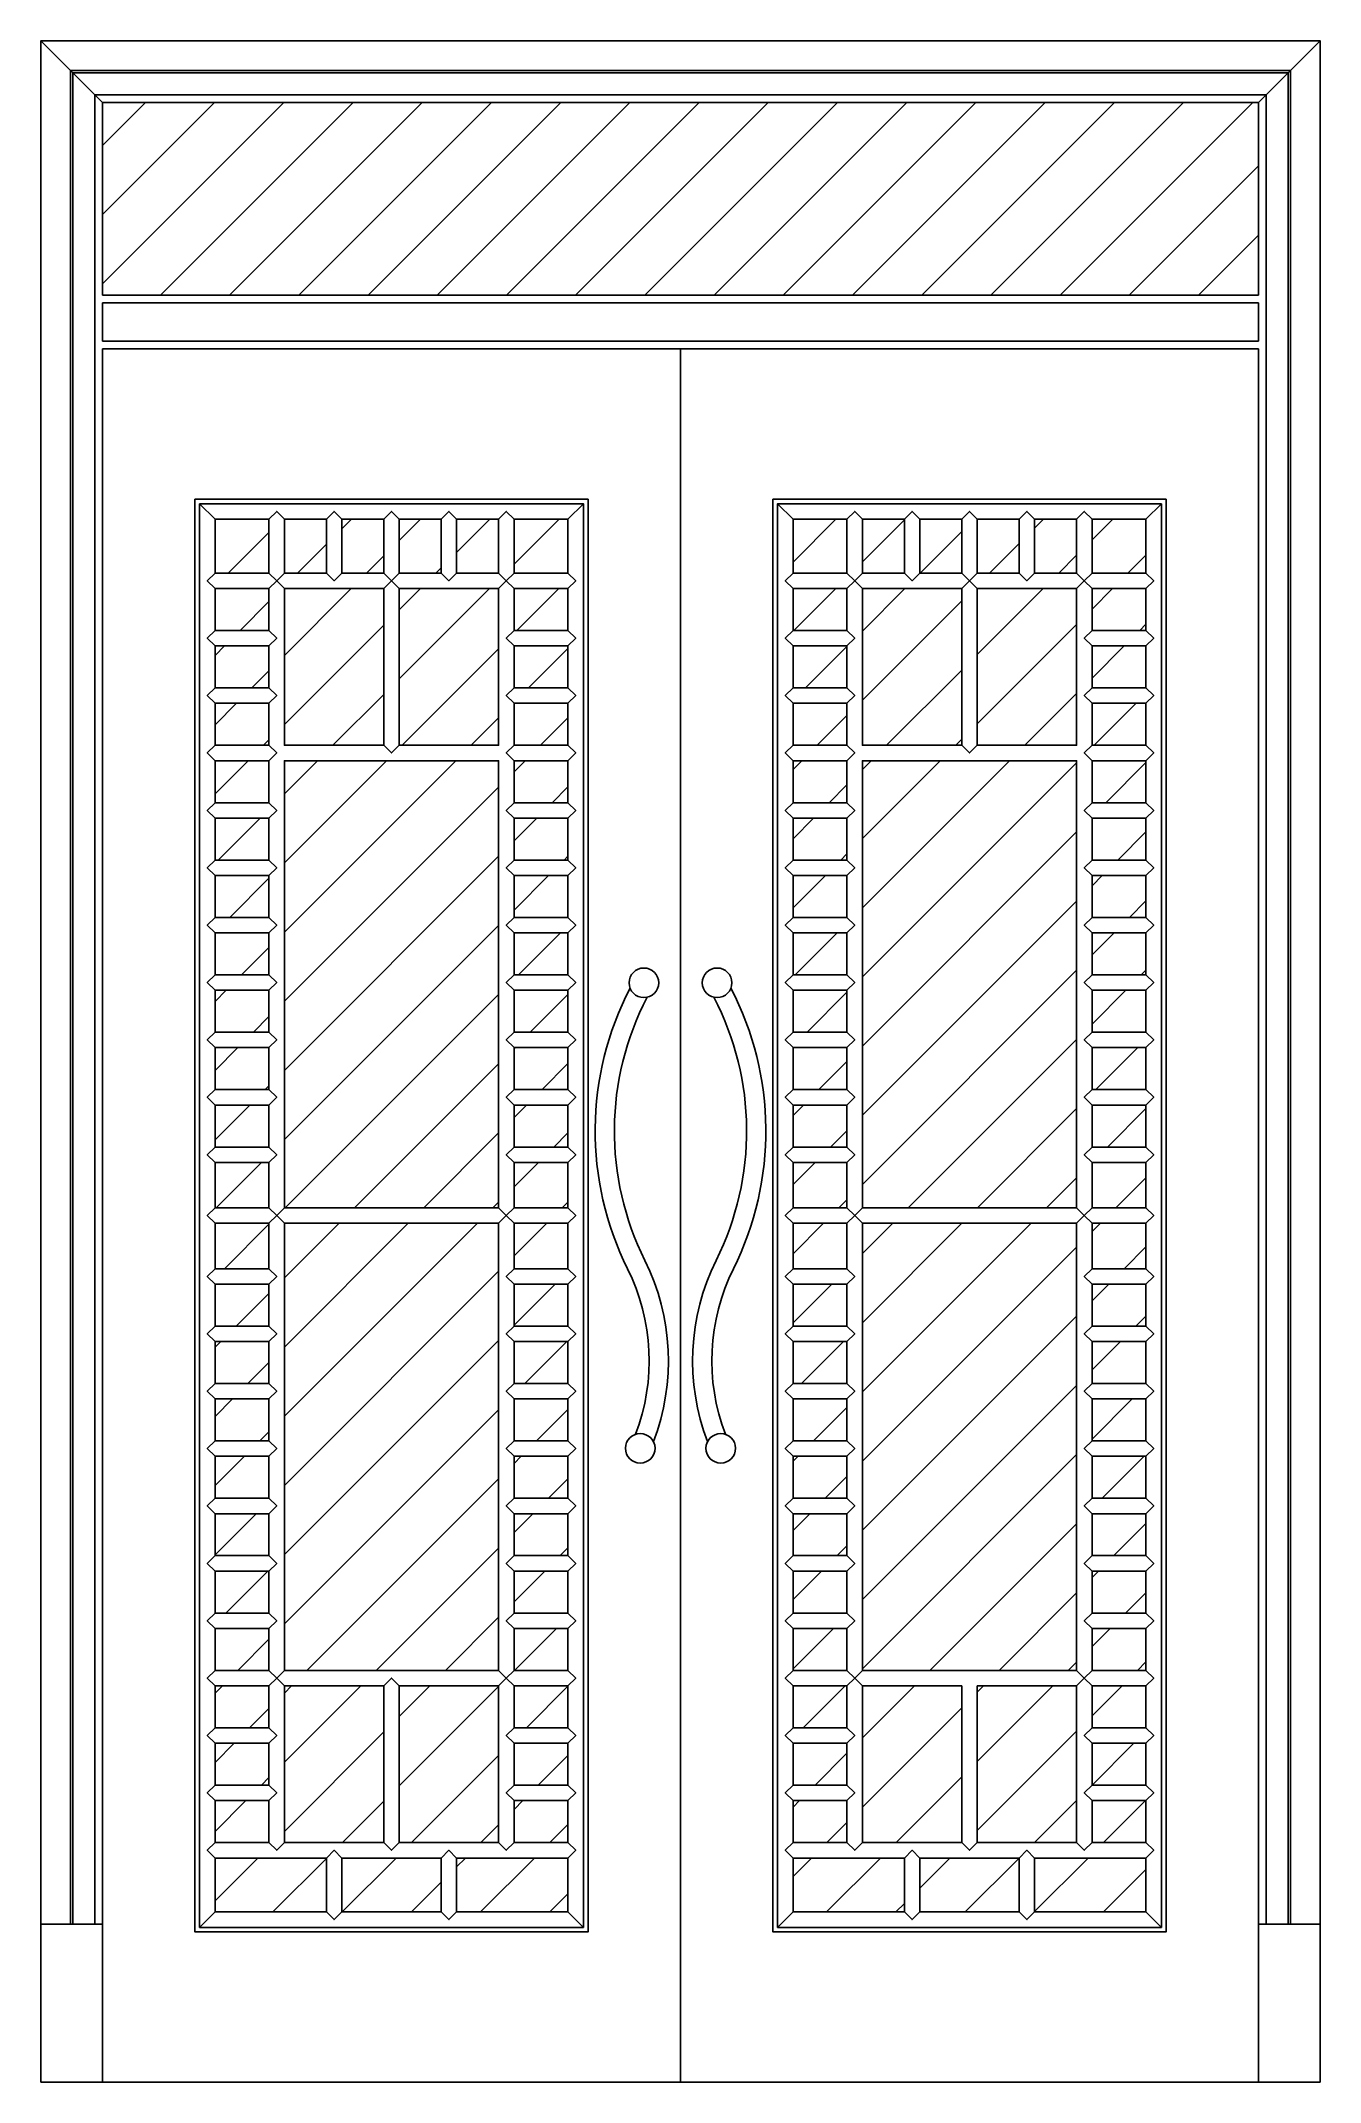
# Model space of a CAD drawing. Header units: metres. Extents: x -2218 to -890, y 2 to 2122.
import ezdxf

# ---------------------------------------------------------------- set-up
doc = ezdxf.new("R2010")
doc.units = ezdxf.units.M
for name, color, linetype in [('3', 3, 'Continuous'), ('4', 4, 'Continuous'), ('7', 7, 'Continuous'), ('BH', 3, 'Continuous')]:
    doc.layers.add(name, color=color, linetype=linetype)
pattern_1 = [(45, (0, 0), (-35.921, 35.921), [])]

msp = doc.modelspace()

# ---------------------------------------------------------------- hatches: boundary and pattern name
at = {"layer": 'BH'}
h = msp.add_hatch(dxfattribs=at)
h.set_pattern_fill('AR-SAND,_O', scale=16)
h.set_pattern_definition(pattern_1)
h.paths.add_polyline_path([(-2153.86, 2057.57), (-2153.86, 1857.57), (-953.86, 1857.57), (-953.86, 2057.57)])
h = msp.add_hatch(dxfattribs=at)
h.set_pattern_fill('AR-SAND,_O', scale=16)
h.set_pattern_definition(pattern_1)
h.paths.add_polyline_path([(-1981.06, 1624.77), (-2037.06, 1624.77), (-2037.06, 1568.77), (-1981.06, 1568.77)])
h.paths.add_polyline_path([(-1981.06, 1552.77), (-2037.06, 1552.77), (-2037.06, 1509.17), (-1981.06, 1509.17)])
h.paths.add_polyline_path([(-1981.06, 1493.17), (-2037.06, 1493.17), (-2037.06, 1449.57), (-1981.06, 1449.57)])
h.paths.add_polyline_path([(-1981.06, 1433.57), (-2037.06, 1433.57), (-2037.06, 1389.97), (-1981.06, 1389.97)])
h.paths.add_polyline_path([(-1981.06, 1373.97), (-2037.06, 1373.97), (-2037.06, 1330.37), (-1981.06, 1330.37)])
h.paths.add_polyline_path([(-1981.06, 1314.37), (-2037.06, 1314.37), (-2037.06, 1270.77), (-1981.06, 1270.77)])
h.paths.add_polyline_path([(-1981.06, 1254.77), (-2037.06, 1254.77), (-2037.06, 1211.17), (-1981.06, 1211.17)])
h.paths.add_polyline_path([(-1981.06, 1195.17), (-2037.06, 1195.17), (-2037.06, 1151.57), (-1981.06, 1151.57)])
h.paths.add_polyline_path([(-1986.72, 1135.57), (-2037.06, 1135.57), (-2037.06, 1091.97), (-2017.86, 1091.97)])
h.paths.add_polyline_path([(-1981.06, 1135.57), (-1986.72, 1135.57), (-2017.86, 1091.97), (-1981.06, 1091.97)])
h.paths.add_polyline_path([(-1981.06, 1075.97), (-2029.29, 1075.97), (-2037.06, 1065.09), (-2037.06, 1032.37), (-1981.06, 1032.37)])
h.paths.add_polyline_path([(-2029.29, 1075.97), (-2037.06, 1075.97), (-2037.06, 1065.09)])
h.paths.add_polyline_path([(-1981.06, 1016.37), (-2037.06, 1016.37), (-2037.06, 972.77), (-1981.06, 972.77)])
h.paths.add_polyline_path([(-1981.06, 956.77), (-2037.06, 956.77), (-2037.06, 909.57), (-1981.06, 909.57)])
h.paths.add_polyline_path([(-1981.06, 893.57), (-2037.06, 893.57), (-2037.06, 846.37), (-1981.06, 846.37)])
h.paths.add_polyline_path([(-1981.06, 830.37), (-2037.06, 830.37), (-2037.06, 786.77), (-1981.06, 786.77)])
h.paths.add_polyline_path([(-1981.06, 770.77), (-2037.06, 770.77), (-2037.06, 738.05), (-2029.29, 727.17), (-1981.06, 727.17)])
h.paths.add_polyline_path([(-1981.06, 711.17), (-2017.86, 711.17), (-1986.72, 667.57), (-1981.06, 667.57)])
h.paths.add_polyline_path([(-2017.86, 711.17), (-2037.06, 711.17), (-2037.06, 667.57), (-1986.72, 667.57)])
h.paths.add_polyline_path([(-1981.06, 651.57), (-2037.06, 651.57), (-2037.06, 607.97), (-1981.06, 607.97)])
h.paths.add_polyline_path([(-1981.06, 591.97), (-2037.06, 591.97), (-2037.06, 548.37), (-1981.06, 548.37)])
h.paths.add_polyline_path([(-1981.06, 532.37), (-2037.06, 532.37), (-2037.06, 488.77), (-1981.06, 488.77)])
h.paths.add_polyline_path([(-1981.06, 472.77), (-2037.06, 472.77), (-2037.06, 429.17), (-1981.06, 429.17)])
h.paths.add_polyline_path([(-1981.06, 413.17), (-2037.06, 413.17), (-2037.06, 369.57), (-1981.06, 369.57)])
h.paths.add_polyline_path([(-1981.06, 353.57), (-2037.06, 353.57), (-2037.06, 309.97), (-1981.06, 309.97)])
h.paths.add_polyline_path([(-1981.06, 293.97), (-2037.06, 293.97), (-2037.06, 250.37), (-1981.06, 250.37)])
h.paths.add_polyline_path([(-1921.46, 234.37), (-2037.06, 234.37), (-2037.06, 178.37), (-1921.46, 178.37)])
h.paths.add_polyline_path([(-1802.26, 234.37), (-1905.46, 234.37), (-1905.46, 178.37), (-1802.26, 178.37)])
h.paths.add_polyline_path([(-1670.66, 225.09), (-1677.29, 234.37), (-1786.26, 234.37), (-1786.26, 178.37), (-1670.66, 178.37)])
h.paths.add_polyline_path([(-1719.86, 293.97), (-1726.66, 293.97), (-1726.66, 250.37), (-1688.72, 250.37)])
h.paths.add_polyline_path([(-1670.66, 293.97), (-1719.86, 293.97), (-1688.72, 250.37), (-1670.66, 250.37)])
h.paths.add_polyline_path([(-1805, 413.17), (-1845.86, 413.17), (-1845.86, 250.37), (-1742.66, 250.37), (-1742.66, 325.89)])
h.paths.add_polyline_path([(-1861.86, 413.17), (-1965.06, 413.17), (-1965.06, 250.37), (-1861.86, 250.37)])
h.paths.add_polyline_path([(-1742.66, 413.17), (-1805, 413.17), (-1742.66, 325.89)])
h.paths.add_polyline_path([(-1670.66, 234.37), (-1677.29, 234.37), (-1670.66, 225.09)])
h.paths.add_polyline_path([(-1670.66, 353.57), (-1726.66, 353.57), (-1726.66, 309.97), (-1670.66, 309.97)])
h.paths.add_polyline_path([(-1670.66, 413.17), (-1726.66, 413.17), (-1726.66, 369.57), (-1670.66, 369.57)])
h.paths.add_polyline_path([(-1670.66, 472.77), (-1726.66, 472.77), (-1726.66, 429.17), (-1670.66, 429.17)])
h.paths.add_polyline_path([(-1670.66, 532.37), (-1726.66, 532.37), (-1726.66, 488.77), (-1670.66, 488.77)])
h.paths.add_polyline_path([(-1670.66, 591.97), (-1726.66, 591.97), (-1726.66, 548.37), (-1670.66, 548.37)])
h.paths.add_polyline_path([(-1670.66, 651.57), (-1726.66, 651.57), (-1726.66, 607.97), (-1670.66, 607.97)])
h.paths.add_polyline_path([(-1670.66, 711.17), (-1726.66, 711.17), (-1726.66, 667.57), (-1670.66, 667.57)])
h.paths.add_polyline_path([(-1670.66, 770.77), (-1726.66, 770.77), (-1726.66, 727.17), (-1670.66, 727.17)])
h.paths.add_polyline_path([(-1670.66, 830.37), (-1726.66, 830.37), (-1726.66, 786.77), (-1670.66, 786.77)])
h.paths.add_polyline_path([(-1670.66, 893.57), (-1726.66, 893.57), (-1726.66, 846.37), (-1670.66, 846.37)])
h.paths.add_polyline_path([(-1670.66, 956.77), (-1726.66, 956.77), (-1726.66, 909.57), (-1670.66, 909.57)])
h.paths.add_polyline_path([(-1670.66, 1016.37), (-1726.66, 1016.37), (-1726.66, 972.77), (-1670.66, 972.77)])
h.paths.add_polyline_path([(-1670.66, 1075.97), (-1726.66, 1075.97), (-1726.66, 1032.37), (-1670.66, 1032.37)])
h.paths.add_polyline_path([(-1670.66, 1135.57), (-1726.66, 1135.57), (-1726.66, 1091.97), (-1670.66, 1091.97)])
h.paths.add_polyline_path([(-1670.66, 1195.17), (-1726.66, 1195.17), (-1726.66, 1151.57), (-1670.66, 1151.57)])
h.paths.add_polyline_path([(-1670.66, 1254.77), (-1726.66, 1254.77), (-1726.66, 1211.17), (-1670.66, 1211.17)])
h.paths.add_polyline_path([(-1670.66, 1314.37), (-1726.66, 1314.37), (-1726.66, 1270.77), (-1670.66, 1270.77)])
h.paths.add_polyline_path([(-1670.66, 1373.97), (-1726.66, 1373.97), (-1726.66, 1330.37), (-1670.66, 1330.37)])
h.paths.add_polyline_path([(-1670.66, 1433.57), (-1726.66, 1433.57), (-1726.66, 1389.97), (-1670.66, 1389.97)])
h.paths.add_polyline_path([(-1670.66, 1493.17), (-1726.66, 1493.17), (-1726.66, 1449.57), (-1670.66, 1449.57)])
h.paths.add_polyline_path([(-1670.66, 1552.77), (-1688.72, 1552.77), (-1719.86, 1509.17), (-1670.66, 1509.17)])
h.paths.add_polyline_path([(-1688.72, 1552.77), (-1726.66, 1552.77), (-1726.66, 1509.17), (-1719.86, 1509.17)])
h.paths.add_polyline_path([(-1670.66, 1624.77), (-1726.66, 1624.77), (-1726.66, 1568.77), (-1677.29, 1568.77), (-1670.66, 1578.05)])
h.paths.add_polyline_path([(-1742.66, 1624.77), (-1786.26, 1624.77), (-1786.26, 1568.77), (-1742.66, 1568.77)])
h.paths.add_polyline_path([(-1802.26, 1624.77), (-1845.86, 1624.77), (-1845.86, 1568.77), (-1802.26, 1568.77)])
h.paths.add_polyline_path([(-1861.86, 1624.77), (-1905.46, 1624.77), (-1905.46, 1568.77), (-1861.86, 1568.77)])
h.paths.add_polyline_path([(-1921.46, 1624.77), (-1965.06, 1624.77), (-1965.06, 1568.77), (-1921.46, 1568.77)])
h.paths.add_polyline_path([(-1861.86, 1552.77), (-1965.06, 1552.77), (-1965.06, 1389.97), (-1861.86, 1389.97)])
h.paths.add_polyline_path([(-1742.66, 1552.77), (-1845.86, 1552.77), (-1845.86, 1389.97), (-1805, 1389.97), (-1742.66, 1477.25)])
h.paths.add_polyline_path([(-1742.66, 1477.25), (-1805, 1389.97), (-1742.66, 1389.97)])
h.paths.add_polyline_path([(-1742.66, 1373.97), (-1816.43, 1373.97), (-1965.06, 1165.89), (-1965.06, 909.57), (-1742.66, 909.57)])
h.paths.add_polyline_path([(-1816.43, 1373.97), (-1965.06, 1373.97), (-1965.06, 1165.89)])
h.paths.add_polyline_path([(-1742.66, 893.57), (-1965.06, 893.57), (-1965.06, 637.25), (-1816.43, 429.17), (-1742.66, 429.17)])
h.paths.add_polyline_path([(-1965.06, 637.25), (-1965.06, 429.17), (-1816.43, 429.17)])
h.paths.add_polyline_path([(-1142.66, 893.57), (-1365.06, 893.57), (-1365.06, 429.17), (-1291.29, 429.17), (-1142.66, 637.25)])
h.paths.add_polyline_path([(-1142.66, 637.25), (-1291.29, 429.17), (-1142.66, 429.17)])
h.paths.add_polyline_path([(-1261.86, 413.17), (-1302.72, 413.17), (-1365.06, 325.89), (-1365.06, 250.37), (-1261.86, 250.37)])
h.paths.add_polyline_path([(-1142.66, 413.17), (-1245.86, 413.17), (-1245.86, 250.37), (-1142.66, 250.37)])
h.paths.add_polyline_path([(-1302.72, 413.17), (-1365.06, 413.17), (-1365.06, 325.89)])
h.paths.add_polyline_path([(-1387.86, 293.97), (-1437.06, 293.97), (-1437.06, 250.37), (-1419, 250.37)])
h.paths.add_polyline_path([(-1381.06, 293.97), (-1387.86, 293.97), (-1419, 250.37), (-1381.06, 250.37)])
h.paths.add_polyline_path([(-1321.46, 234.37), (-1430.43, 234.37), (-1437.06, 225.09), (-1437.06, 178.37), (-1321.46, 178.37)])
h.paths.add_polyline_path([(-1202.26, 234.37), (-1305.46, 234.37), (-1305.46, 178.37), (-1202.26, 178.37)])
h.paths.add_polyline_path([(-1070.66, 234.37), (-1186.26, 234.37), (-1186.26, 178.37), (-1070.66, 178.37)])
h.paths.add_polyline_path([(-1070.66, 293.97), (-1126.66, 293.97), (-1126.66, 250.37), (-1070.66, 250.37)])
h.paths.add_polyline_path([(-1070.66, 353.57), (-1126.66, 353.57), (-1126.66, 309.97), (-1070.66, 309.97)])
h.paths.add_polyline_path([(-1070.66, 413.17), (-1126.66, 413.17), (-1126.66, 369.57), (-1070.66, 369.57)])
h.paths.add_polyline_path([(-1070.66, 472.77), (-1126.66, 472.77), (-1126.66, 429.17), (-1070.66, 429.17)])
h.paths.add_polyline_path([(-1070.66, 532.37), (-1126.66, 532.37), (-1126.66, 488.77), (-1070.66, 488.77)])
h.paths.add_polyline_path([(-1070.66, 591.97), (-1126.66, 591.97), (-1126.66, 548.37), (-1070.66, 548.37)])
h.paths.add_polyline_path([(-1070.66, 651.57), (-1126.66, 651.57), (-1126.66, 607.97), (-1070.66, 607.97)])
h.paths.add_polyline_path([(-1070.66, 711.17), (-1089.86, 711.17), (-1121, 667.57), (-1070.66, 667.57)])
h.paths.add_polyline_path([(-1089.86, 711.17), (-1126.66, 711.17), (-1126.66, 667.57), (-1121, 667.57)])
h.paths.add_polyline_path([(-1070.66, 770.77), (-1126.66, 770.77), (-1126.66, 727.17), (-1078.43, 727.17), (-1070.66, 738.05)])
h.paths.add_polyline_path([(-1070.66, 830.37), (-1126.66, 830.37), (-1126.66, 786.77), (-1070.66, 786.77)])
h.paths.add_polyline_path([(-1070.66, 893.57), (-1126.66, 893.57), (-1126.66, 846.37), (-1070.66, 846.37)])
h.paths.add_polyline_path([(-1070.66, 956.77), (-1126.66, 956.77), (-1126.66, 909.57), (-1070.66, 909.57)])
h.paths.add_polyline_path([(-1070.66, 1016.37), (-1126.66, 1016.37), (-1126.66, 972.77), (-1070.66, 972.77)])
h.paths.add_polyline_path([(-1070.66, 1065.09), (-1078.43, 1075.97), (-1126.66, 1075.97), (-1126.66, 1032.37), (-1070.66, 1032.37)])
h.paths.add_polyline_path([(-1381.06, 353.57), (-1437.06, 353.57), (-1437.06, 309.97), (-1381.06, 309.97)])
h.paths.add_polyline_path([(-1381.06, 413.17), (-1437.06, 413.17), (-1437.06, 369.57), (-1381.06, 369.57)])
h.paths.add_polyline_path([(-1381.06, 472.77), (-1437.06, 472.77), (-1437.06, 429.17), (-1381.06, 429.17)])
h.paths.add_polyline_path([(-1381.06, 532.37), (-1437.06, 532.37), (-1437.06, 488.77), (-1381.06, 488.77)])
h.paths.add_polyline_path([(-1381.06, 591.97), (-1437.06, 591.97), (-1437.06, 548.37), (-1381.06, 548.37)])
h.paths.add_polyline_path([(-1381.06, 651.57), (-1437.06, 651.57), (-1437.06, 607.97), (-1381.06, 607.97)])
h.paths.add_polyline_path([(-1381.06, 711.17), (-1437.06, 711.17), (-1437.06, 667.57), (-1381.06, 667.57)])
h.paths.add_polyline_path([(-1381.06, 770.77), (-1437.06, 770.77), (-1437.06, 727.17), (-1381.06, 727.17)])
h.paths.add_polyline_path([(-1381.06, 830.37), (-1437.06, 830.37), (-1437.06, 786.77), (-1381.06, 786.77)])
h.paths.add_polyline_path([(-1381.06, 893.57), (-1437.06, 893.57), (-1437.06, 846.37), (-1381.06, 846.37)])
h.paths.add_polyline_path([(-1381.06, 956.77), (-1437.06, 956.77), (-1437.06, 909.57), (-1381.06, 909.57)])
h.paths.add_polyline_path([(-1381.06, 1016.37), (-1437.06, 1016.37), (-1437.06, 972.77), (-1381.06, 972.77)])
h.paths.add_polyline_path([(-1381.06, 1075.97), (-1437.06, 1075.97), (-1437.06, 1032.37), (-1381.06, 1032.37)])
h.paths.add_polyline_path([(-1381.06, 1135.57), (-1437.06, 1135.57), (-1437.06, 1091.97), (-1381.06, 1091.97)])
h.paths.add_polyline_path([(-1381.06, 1195.17), (-1437.06, 1195.17), (-1437.06, 1151.57), (-1381.06, 1151.57)])
h.paths.add_polyline_path([(-1381.06, 1254.77), (-1437.06, 1254.77), (-1437.06, 1211.17), (-1381.06, 1211.17)])
h.paths.add_polyline_path([(-1381.06, 1314.37), (-1437.06, 1314.37), (-1437.06, 1270.77), (-1381.06, 1270.77)])
h.paths.add_polyline_path([(-1381.06, 1373.97), (-1437.06, 1373.97), (-1437.06, 1330.37), (-1381.06, 1330.37)])
h.paths.add_polyline_path([(-1381.06, 1433.57), (-1437.06, 1433.57), (-1437.06, 1389.97), (-1381.06, 1389.97)])
h.paths.add_polyline_path([(-1381.06, 1493.17), (-1437.06, 1493.17), (-1437.06, 1449.57), (-1381.06, 1449.57)])
h.paths.add_polyline_path([(-1419, 1552.77), (-1437.06, 1552.77), (-1437.06, 1509.17), (-1387.86, 1509.17)])
h.paths.add_polyline_path([(-1381.06, 1552.77), (-1419, 1552.77), (-1387.86, 1509.17), (-1381.06, 1509.17)])
h.paths.add_polyline_path([(-1381.06, 1624.77), (-1437.06, 1624.77), (-1437.06, 1578.05), (-1430.43, 1568.77), (-1381.06, 1568.77)])
h.paths.add_polyline_path([(-1321.46, 1624.77), (-1365.06, 1624.77), (-1365.06, 1568.77), (-1321.46, 1568.77)])
h.paths.add_polyline_path([(-1261.86, 1552.77), (-1365.06, 1552.77), (-1365.06, 1477.25), (-1302.72, 1389.97), (-1261.86, 1389.97)])
h.paths.add_polyline_path([(-1142.66, 1552.77), (-1245.86, 1552.77), (-1245.86, 1389.97), (-1142.66, 1389.97)])
h.paths.add_polyline_path([(-1365.06, 1477.25), (-1365.06, 1389.97), (-1302.72, 1389.97)])
h.paths.add_polyline_path([(-1070.66, 1433.57), (-1126.66, 1433.57), (-1126.66, 1389.97), (-1070.66, 1389.97)])
h.paths.add_polyline_path([(-1070.66, 1373.97), (-1126.66, 1373.97), (-1126.66, 1330.37), (-1070.66, 1330.37)])
h.paths.add_polyline_path([(-1070.66, 1314.37), (-1126.66, 1314.37), (-1126.66, 1270.77), (-1070.66, 1270.77)])
h.paths.add_polyline_path([(-1070.66, 1254.77), (-1126.66, 1254.77), (-1126.66, 1211.17), (-1070.66, 1211.17)])
h.paths.add_polyline_path([(-1070.66, 1195.17), (-1126.66, 1195.17), (-1126.66, 1151.57), (-1070.66, 1151.57)])
h.paths.add_polyline_path([(-1070.66, 1135.57), (-1121, 1135.57), (-1089.86, 1091.97), (-1070.66, 1091.97)])
h.paths.add_polyline_path([(-1121, 1135.57), (-1126.66, 1135.57), (-1126.66, 1091.97), (-1089.86, 1091.97)])
h.paths.add_polyline_path([(-1070.66, 1493.17), (-1126.66, 1493.17), (-1126.66, 1449.57), (-1070.66, 1449.57)])
h.paths.add_polyline_path([(-1070.66, 1552.77), (-1126.66, 1552.77), (-1126.66, 1509.17), (-1070.66, 1509.17)])
h.paths.add_polyline_path([(-1070.66, 1624.77), (-1126.66, 1624.77), (-1126.66, 1568.77), (-1070.66, 1568.77)])
h.paths.add_polyline_path([(-1142.66, 1624.77), (-1186.26, 1624.77), (-1186.26, 1568.77), (-1142.66, 1568.77)])
h.paths.add_polyline_path([(-1202.26, 1624.77), (-1245.86, 1624.77), (-1245.86, 1568.77), (-1202.26, 1568.77)])
h.paths.add_polyline_path([(-1261.86, 1624.77), (-1305.46, 1624.77), (-1305.46, 1568.77), (-1261.86, 1568.77)])
h = msp.add_hatch(dxfattribs=at)
h.set_pattern_fill('AR-SAND,_O', scale=16)
h.set_pattern_definition(pattern_1)
h.paths.add_polyline_path([(-1142.66, 1373.97), (-1291.29, 1373.97), (-1142.66, 1165.89)])
h.paths.add_polyline_path([(-1365.06, 909.57), (-1142.66, 909.57), (-1142.66, 1165.89), (-1291.29, 1373.97), (-1365.06, 1373.97)])

# ---------------------------------------------------------------- linework, layer by layer
at = {"layer": '3'}
for p, q in [((-2153.86, 2057.57), (-2217.86, 2121.57)), ((-953.86, 2057.57), (-889.86, 2121.57)), ((-2153.86, 1849.57), (-953.86, 1849.57)), ((-2153.86, 1849.57), (-2153.86, 1809.57)), ((-953.86, 1849.57), (-953.86, 1809.57)), ((-2153.86, 1809.57), (-953.86, 1809.57)), ((-2037.06, 1624.77), (-2053.06, 1640.77)), ((-1670.66, 1624.77), (-1654.66, 1640.77)), ((-1437.06, 1624.77), (-1453.06, 1640.77)), ((-1070.66, 1624.77), (-1054.66, 1640.77)), ((-1921.46, 178.37), (-1921.46, 234.37)), ((-1905.46, 178.37), (-1905.46, 234.37)), ((-1321.46, 178.37), (-1321.46, 234.37)), ((-1305.46, 178.37), (-1305.46, 234.37)), ((-1202.26, 178.37), (-1202.26, 234.37)), ((-1186.26, 178.37), (-1186.26, 234.37)), ((-2037.06, 178.37), (-2053.06, 162.37)), ((-1670.66, 178.37), (-1654.66, 162.37)), ((-1437.06, 178.37), (-1453.06, 162.37)), ((-1070.66, 178.37), (-1054.66, 162.37)), ((-2217.86, 165.57), (-2153.86, 165.57)), ((-889.86, 165.57), (-953.86, 165.57)), ((-2217.86, 1.57), (-889.86, 1.57))]:
    msp.add_line(p, q, dxfattribs=at)
for points in [[(-2187.06, 165.57), (-2187.06, 2090.77), (-920.66, 2090.77), (-920.66, 165.57)], [(-2184.66, 165.57), (-2184.66, 2088.37), (-923.06, 2088.37), (-923.06, 165.57)], [(-2161.86, 165.57), (-2161.86, 2065.57), (-945.86, 2065.57), (-945.86, 165.57)], [(-1981.06, 1624.77), (-1973.06, 1632.77), (-1965.06, 1624.77)], [(-1921.46, 1624.77), (-1913.46, 1632.77), (-1905.46, 1624.77)], [(-1861.86, 1624.77), (-1853.86, 1632.77), (-1845.86, 1624.77)], [(-1802.26, 1624.77), (-1794.26, 1632.77), (-1786.26, 1624.77)], [(-1742.66, 1624.77), (-1734.66, 1632.77), (-1726.66, 1624.77)], [(-1381.06, 1624.77), (-1373.06, 1632.77), (-1365.06, 1624.77)], [(-1321.46, 1624.77), (-1313.46, 1632.77), (-1305.46, 1624.77)], [(-1261.86, 1624.77), (-1253.86, 1632.77), (-1245.86, 1624.77)], [(-1202.26, 1624.77), (-1194.26, 1632.77), (-1186.26, 1624.77)], [(-1142.66, 1624.77), (-1134.66, 1632.77), (-1126.66, 1624.77)], [(-2037.06, 1552.77), (-2045.06, 1560.77), (-2037.06, 1568.77)], [(-1981.06, 1552.77), (-1973.06, 1560.77), (-1981.06, 1568.77)], [(-1965.06, 1552.77), (-1973.06, 1560.77), (-1965.06, 1568.77)], [(-1921.46, 1568.77), (-1913.46, 1560.77), (-1905.46, 1568.77)], [(-1861.86, 1568.77), (-1853.86, 1560.77), (-1845.86, 1568.77)], [(-1861.86, 1552.77), (-1853.86, 1560.77), (-1845.86, 1552.77)], [(-1802.26, 1568.77), (-1794.26, 1560.77), (-1786.26, 1568.77)], [(-1742.66, 1552.77), (-1734.66, 1560.77), (-1742.66, 1568.77)], [(-1726.66, 1552.77), (-1734.66, 1560.77), (-1726.66, 1568.77)], [(-1670.66, 1552.77), (-1662.66, 1560.77), (-1670.66, 1568.77)], [(-1437.06, 1552.77), (-1445.06, 1560.77), (-1437.06, 1568.77)], [(-1381.06, 1552.77), (-1373.06, 1560.77), (-1381.06, 1568.77)], [(-1365.06, 1552.77), (-1373.06, 1560.77), (-1365.06, 1568.77)], [(-1321.46, 1568.77), (-1313.46, 1560.77), (-1305.46, 1568.77)], [(-1261.86, 1568.77), (-1253.86, 1560.77), (-1245.86, 1568.77)], [(-1261.86, 1552.77), (-1253.86, 1560.77), (-1245.86, 1552.77)], [(-1202.26, 1568.77), (-1194.26, 1560.77), (-1186.26, 1568.77)], [(-1142.66, 1552.77), (-1134.66, 1560.77), (-1142.66, 1568.77)], [(-1126.66, 1552.77), (-1134.66, 1560.77), (-1126.66, 1568.77)], [(-1070.66, 1552.77), (-1062.66, 1560.77), (-1070.66, 1568.77)], [(-2037.06, 1493.17), (-2045.06, 1501.17), (-2037.06, 1509.17)], [(-1981.06, 1493.17), (-1973.06, 1501.17), (-1981.06, 1509.17)], [(-1726.66, 1493.17), (-1734.66, 1501.17), (-1726.66, 1509.17)], [(-1670.66, 1493.17), (-1662.66, 1501.17), (-1670.66, 1509.17)], [(-1437.06, 1493.17), (-1445.06, 1501.17), (-1437.06, 1509.17)], [(-1381.06, 1493.17), (-1373.06, 1501.17), (-1381.06, 1509.17)], [(-1126.66, 1493.17), (-1134.66, 1501.17), (-1126.66, 1509.17)], [(-1070.66, 1493.17), (-1062.66, 1501.17), (-1070.66, 1509.17)], [(-2037.06, 1433.57), (-2045.06, 1441.57), (-2037.06, 1449.57)], [(-1981.06, 1433.57), (-1973.06, 1441.57), (-1981.06, 1449.57)], [(-1726.66, 1433.57), (-1734.66, 1441.57), (-1726.66, 1449.57)], [(-1670.66, 1433.57), (-1662.66, 1441.57), (-1670.66, 1449.57)], [(-1437.06, 1433.57), (-1445.06, 1441.57), (-1437.06, 1449.57)], [(-1381.06, 1433.57), (-1373.06, 1441.57), (-1381.06, 1449.57)], [(-1126.66, 1433.57), (-1134.66, 1441.57), (-1126.66, 1449.57)], [(-1070.66, 1433.57), (-1062.66, 1441.57), (-1070.66, 1449.57)], [(-2037.06, 1373.97), (-2045.06, 1381.97), (-2037.06, 1389.97)], [(-1981.06, 1373.97), (-1973.06, 1381.97), (-1981.06, 1389.97)], [(-1861.86, 1389.97), (-1853.86, 1381.97), (-1845.86, 1389.97)], [(-1726.66, 1373.97), (-1734.66, 1381.97), (-1726.66, 1389.97)], [(-1670.66, 1373.97), (-1662.66, 1381.97), (-1670.66, 1389.97)], [(-1437.06, 1373.97), (-1445.06, 1381.97), (-1437.06, 1389.97)], [(-1381.06, 1373.97), (-1373.06, 1381.97), (-1381.06, 1389.97)], [(-1261.86, 1389.97), (-1253.86, 1381.97), (-1245.86, 1389.97)], [(-1126.66, 1373.97), (-1134.66, 1381.97), (-1126.66, 1389.97)], [(-1070.66, 1373.97), (-1062.66, 1381.97), (-1070.66, 1389.97)], [(-2037.06, 1314.37), (-2045.06, 1322.37), (-2037.06, 1330.37)], [(-1981.06, 1314.37), (-1973.06, 1322.37), (-1981.06, 1330.37)], [(-1726.66, 1314.37), (-1734.66, 1322.37), (-1726.66, 1330.37)], [(-1670.66, 1314.37), (-1662.66, 1322.37), (-1670.66, 1330.37)], [(-1437.06, 1314.37), (-1445.06, 1322.37), (-1437.06, 1330.37)], [(-1381.06, 1314.37), (-1373.06, 1322.37), (-1381.06, 1330.37)], [(-1126.66, 1314.37), (-1134.66, 1322.37), (-1126.66, 1330.37)], [(-1070.66, 1314.37), (-1062.66, 1322.37), (-1070.66, 1330.37)], [(-2037.06, 1254.77), (-2045.06, 1262.77), (-2037.06, 1270.77)], [(-1981.06, 1254.77), (-1973.06, 1262.77), (-1981.06, 1270.77)], [(-1726.66, 1254.77), (-1734.66, 1262.77), (-1726.66, 1270.77)], [(-1670.66, 1254.77), (-1662.66, 1262.77), (-1670.66, 1270.77)], [(-1437.06, 1254.77), (-1445.06, 1262.77), (-1437.06, 1270.77)], [(-1381.06, 1254.77), (-1373.06, 1262.77), (-1381.06, 1270.77)], [(-1126.66, 1254.77), (-1134.66, 1262.77), (-1126.66, 1270.77)], [(-1070.66, 1254.77), (-1062.66, 1262.77), (-1070.66, 1270.77)], [(-2037.06, 1195.17), (-2045.06, 1203.17), (-2037.06, 1211.17)], [(-1981.06, 1195.17), (-1973.06, 1203.17), (-1981.06, 1211.17)], [(-1726.66, 1195.17), (-1734.66, 1203.17), (-1726.66, 1211.17)], [(-1670.66, 1195.17), (-1662.66, 1203.17), (-1670.66, 1211.17)], [(-1437.06, 1195.17), (-1445.06, 1203.17), (-1437.06, 1211.17)], [(-1381.06, 1195.17), (-1373.06, 1203.17), (-1381.06, 1211.17)], [(-1126.66, 1195.17), (-1134.66, 1203.17), (-1126.66, 1211.17)], [(-1070.66, 1195.17), (-1062.66, 1203.17), (-1070.66, 1211.17)], [(-2037.06, 1135.57), (-2045.06, 1143.57), (-2037.06, 1151.57)], [(-1981.06, 1135.57), (-1973.06, 1143.57), (-1981.06, 1151.57)], [(-1726.66, 1135.57), (-1734.66, 1143.57), (-1726.66, 1151.57)], [(-1670.66, 1135.57), (-1662.66, 1143.57), (-1670.66, 1151.57)], [(-1437.06, 1135.57), (-1445.06, 1143.57), (-1437.06, 1151.57)], [(-1381.06, 1135.57), (-1373.06, 1143.57), (-1381.06, 1151.57)], [(-1126.66, 1135.57), (-1134.66, 1143.57), (-1126.66, 1151.57)], [(-1070.66, 1135.57), (-1062.66, 1143.57), (-1070.66, 1151.57)], [(-2037.06, 1075.97), (-2045.06, 1083.97), (-2037.06, 1091.97)], [(-1981.06, 1075.97), (-1973.06, 1083.97), (-1981.06, 1091.97)], [(-1726.66, 1075.97), (-1734.66, 1083.97), (-1726.66, 1091.97)], [(-1670.66, 1075.97), (-1662.66, 1083.97), (-1670.66, 1091.97)], [(-1437.06, 1075.97), (-1445.06, 1083.97), (-1437.06, 1091.97)], [(-1381.06, 1075.97), (-1373.06, 1083.97), (-1381.06, 1091.97)], [(-1126.66, 1075.97), (-1134.66, 1083.97), (-1126.66, 1091.97)], [(-1070.66, 1075.97), (-1062.66, 1083.97), (-1070.66, 1091.97)], [(-2037.06, 1016.37), (-2045.06, 1024.37), (-2037.06, 1032.37)], [(-1981.06, 1016.37), (-1973.06, 1024.37), (-1981.06, 1032.37)], [(-1726.66, 1016.37), (-1734.66, 1024.37), (-1726.66, 1032.37)], [(-1670.66, 1016.37), (-1662.66, 1024.37), (-1670.66, 1032.37)], [(-1437.06, 1016.37), (-1445.06, 1024.37), (-1437.06, 1032.37)], [(-1381.06, 1016.37), (-1373.06, 1024.37), (-1381.06, 1032.37)], [(-1126.66, 1016.37), (-1134.66, 1024.37), (-1126.66, 1032.37)], [(-1070.66, 1016.37), (-1062.66, 1024.37), (-1070.66, 1032.37)], [(-2037.06, 956.77), (-2045.06, 964.77), (-2037.06, 972.77)], [(-1981.06, 956.77), (-1973.06, 964.77), (-1981.06, 972.77)], [(-1726.66, 956.77), (-1734.66, 964.77), (-1726.66, 972.77)], [(-1670.66, 956.77), (-1662.66, 964.77), (-1670.66, 972.77)], [(-1437.06, 956.77), (-1445.06, 964.77), (-1437.06, 972.77)], [(-1381.06, 956.77), (-1373.06, 964.77), (-1381.06, 972.77)], [(-1126.66, 956.77), (-1134.66, 964.77), (-1126.66, 972.77)], [(-1070.66, 956.77), (-1062.66, 964.77), (-1070.66, 972.77)], [(-2037.06, 893.57), (-2045.06, 901.57), (-2037.06, 909.57)], [(-1981.06, 893.57), (-1973.06, 901.57), (-1981.06, 909.57)], [(-1965.06, 893.57), (-1973.06, 901.57), (-1965.06, 909.57)], [(-1742.66, 893.57), (-1734.66, 901.57), (-1742.66, 909.57)], [(-1726.66, 893.57), (-1734.66, 901.57), (-1726.66, 909.57)], [(-1670.66, 893.57), (-1662.66, 901.57), (-1670.66, 909.57)], [(-1437.06, 893.57), (-1445.06, 901.57), (-1437.06, 909.57)], [(-1381.06, 893.57), (-1373.06, 901.57), (-1381.06, 909.57)], [(-1365.06, 893.57), (-1373.06, 901.57), (-1365.06, 909.57)], [(-1142.66, 893.57), (-1134.66, 901.57), (-1142.66, 909.57)], [(-1126.66, 893.57), (-1134.66, 901.57), (-1126.66, 909.57)], [(-1070.66, 893.57), (-1062.66, 901.57), (-1070.66, 909.57)], [(-2037.06, 830.37), (-2045.06, 838.37), (-2037.06, 846.37)], [(-1981.06, 830.37), (-1973.06, 838.37), (-1981.06, 846.37)], [(-1726.66, 830.37), (-1734.66, 838.37), (-1726.66, 846.37)], [(-1670.66, 830.37), (-1662.66, 838.37), (-1670.66, 846.37)], [(-1437.06, 830.37), (-1445.06, 838.37), (-1437.06, 846.37)], [(-1381.06, 830.37), (-1373.06, 838.37), (-1381.06, 846.37)], [(-1126.66, 830.37), (-1134.66, 838.37), (-1126.66, 846.37)], [(-1070.66, 830.37), (-1062.66, 838.37), (-1070.66, 846.37)], [(-2037.06, 770.77), (-2045.06, 778.77), (-2037.06, 786.77)], [(-1981.06, 770.77), (-1973.06, 778.77), (-1981.06, 786.77)], [(-1726.66, 770.77), (-1734.66, 778.77), (-1726.66, 786.77)], [(-1670.66, 770.77), (-1662.66, 778.77), (-1670.66, 786.77)], [(-1437.06, 770.77), (-1445.06, 778.77), (-1437.06, 786.77)], [(-1381.06, 770.77), (-1373.06, 778.77), (-1381.06, 786.77)], [(-1126.66, 770.77), (-1134.66, 778.77), (-1126.66, 786.77)], [(-1070.66, 770.77), (-1062.66, 778.77), (-1070.66, 786.77)], [(-2037.06, 711.17), (-2045.06, 719.17), (-2037.06, 727.17)], [(-1981.06, 711.17), (-1973.06, 719.17), (-1981.06, 727.17)], [(-1726.66, 711.17), (-1734.66, 719.17), (-1726.66, 727.17)], [(-1670.66, 711.17), (-1662.66, 719.17), (-1670.66, 727.17)], [(-1437.06, 711.17), (-1445.06, 719.17), (-1437.06, 727.17)], [(-1381.06, 711.17), (-1373.06, 719.17), (-1381.06, 727.17)], [(-1126.66, 711.17), (-1134.66, 719.17), (-1126.66, 727.17)], [(-1070.66, 711.17), (-1062.66, 719.17), (-1070.66, 727.17)], [(-2037.06, 651.57), (-2045.06, 659.57), (-2037.06, 667.57)], [(-1981.06, 651.57), (-1973.06, 659.57), (-1981.06, 667.57)], [(-1726.66, 651.57), (-1734.66, 659.57), (-1726.66, 667.57)], [(-1670.66, 651.57), (-1662.66, 659.57), (-1670.66, 667.57)], [(-1437.06, 651.57), (-1445.06, 659.57), (-1437.06, 667.57)], [(-1381.06, 651.57), (-1373.06, 659.57), (-1381.06, 667.57)], [(-1126.66, 651.57), (-1134.66, 659.57), (-1126.66, 667.57)], [(-1070.66, 651.57), (-1062.66, 659.57), (-1070.66, 667.57)], [(-2037.06, 591.97), (-2045.06, 599.97), (-2037.06, 607.97)], [(-1981.06, 591.97), (-1973.06, 599.97), (-1981.06, 607.97)], [(-1726.66, 591.97), (-1734.66, 599.97), (-1726.66, 607.97)], [(-1670.66, 591.97), (-1662.66, 599.97), (-1670.66, 607.97)], [(-1437.06, 591.97), (-1445.06, 599.97), (-1437.06, 607.97)], [(-1381.06, 591.97), (-1373.06, 599.97), (-1381.06, 607.97)], [(-1126.66, 591.97), (-1134.66, 599.97), (-1126.66, 607.97)], [(-1070.66, 591.97), (-1062.66, 599.97), (-1070.66, 607.97)], [(-2037.06, 532.37), (-2045.06, 540.37), (-2037.06, 548.37)], [(-1981.06, 532.37), (-1973.06, 540.37), (-1981.06, 548.37)], [(-1726.66, 532.37), (-1734.66, 540.37), (-1726.66, 548.37)], [(-1670.66, 532.37), (-1662.66, 540.37), (-1670.66, 548.37)], [(-1437.06, 532.37), (-1445.06, 540.37), (-1437.06, 548.37)], [(-1381.06, 532.37), (-1373.06, 540.37), (-1381.06, 548.37)], [(-1126.66, 532.37), (-1134.66, 540.37), (-1126.66, 548.37)], [(-1070.66, 532.37), (-1062.66, 540.37), (-1070.66, 548.37)], [(-2037.06, 472.77), (-2045.06, 480.77), (-2037.06, 488.77)], [(-1981.06, 472.77), (-1973.06, 480.77), (-1981.06, 488.77)], [(-1726.66, 488.77), (-1734.66, 480.77), (-1726.66, 472.77)], [(-1670.66, 488.77), (-1662.66, 480.77), (-1670.66, 472.77)], [(-1437.06, 472.77), (-1445.06, 480.77), (-1437.06, 488.77)], [(-1381.06, 472.77), (-1373.06, 480.77), (-1381.06, 488.77)], [(-1126.66, 472.77), (-1134.66, 480.77), (-1126.66, 488.77)], [(-1070.66, 472.77), (-1062.66, 480.77), (-1070.66, 488.77)], [(-2037.06, 413.17), (-2045.06, 421.17), (-2037.06, 429.17)], [(-1981.06, 413.17), (-1973.06, 421.17), (-1981.06, 429.17)], [(-1965.06, 413.17), (-1973.06, 421.17), (-1965.06, 429.17)], [(-1742.66, 413.17), (-1734.66, 421.17), (-1742.66, 429.17)], [(-1726.66, 413.17), (-1734.66, 421.17), (-1726.66, 429.17)], [(-1670.66, 413.17), (-1662.66, 421.17), (-1670.66, 429.17)], [(-1437.06, 413.17), (-1445.06, 421.17), (-1437.06, 429.17)], [(-1381.06, 413.17), (-1373.06, 421.17), (-1381.06, 429.17)], [(-1365.06, 413.17), (-1373.06, 421.17), (-1365.06, 429.17)], [(-1142.66, 413.17), (-1134.66, 421.17), (-1142.66, 429.17)], [(-1126.66, 413.17), (-1134.66, 421.17), (-1126.66, 429.17)], [(-1070.66, 413.17), (-1062.66, 421.17), (-1070.66, 429.17)], [(-1845.86, 413.17), (-1853.86, 421.17), (-1861.86, 413.17)], [(-2037.06, 353.57), (-2045.06, 361.57), (-2037.06, 369.57)], [(-1981.06, 353.57), (-1973.06, 361.57), (-1981.06, 369.57)], [(-1726.66, 353.57), (-1734.66, 361.57), (-1726.66, 369.57)], [(-1670.66, 353.57), (-1662.66, 361.57), (-1670.66, 369.57)], [(-1437.06, 353.57), (-1445.06, 361.57), (-1437.06, 369.57)], [(-1381.06, 353.57), (-1373.06, 361.57), (-1381.06, 369.57)], [(-1126.66, 353.57), (-1134.66, 361.57), (-1126.66, 369.57)], [(-1070.66, 353.57), (-1062.66, 361.57), (-1070.66, 369.57)], [(-2037.06, 293.97), (-2045.06, 301.97), (-2037.06, 309.97)], [(-1981.06, 293.97), (-1973.06, 301.97), (-1981.06, 309.97)], [(-1726.66, 293.97), (-1734.66, 301.97), (-1726.66, 309.97)], [(-1670.66, 293.97), (-1662.66, 301.97), (-1670.66, 309.97)], [(-1437.06, 293.97), (-1445.06, 301.97), (-1437.06, 309.97)], [(-1381.06, 293.97), (-1373.06, 301.97), (-1381.06, 309.97)], [(-1126.66, 293.97), (-1134.66, 301.97), (-1126.66, 309.97)], [(-1070.66, 293.97), (-1062.66, 301.97), (-1070.66, 309.97)], [(-2037.06, 234.37), (-2045.06, 242.37), (-2037.06, 250.37)], [(-1965.06, 250.37), (-1973.06, 242.37), (-1981.06, 250.37)], [(-1905.46, 234.37), (-1913.46, 242.37), (-1921.46, 234.37)], [(-1845.86, 250.37), (-1853.86, 242.37), (-1861.86, 250.37)], [(-1786.26, 234.37), (-1794.26, 242.37), (-1802.26, 234.37)], [(-1726.66, 250.37), (-1734.66, 242.37), (-1742.66, 250.37)], [(-1670.66, 234.37), (-1662.66, 242.37), (-1670.66, 250.37)], [(-1437.06, 234.37), (-1445.06, 242.37), (-1437.06, 250.37)], [(-1365.06, 250.37), (-1373.06, 242.37), (-1381.06, 250.37)], [(-1305.46, 234.37), (-1313.46, 242.37), (-1321.46, 234.37)], [(-1245.86, 250.37), (-1253.86, 242.37), (-1261.86, 250.37)], [(-1186.26, 234.37), (-1194.26, 242.37), (-1202.26, 234.37)], [(-1126.66, 250.37), (-1134.66, 242.37), (-1142.66, 250.37)], [(-1070.66, 234.37), (-1062.66, 242.37), (-1070.66, 250.37)], [(-1905.46, 178.37), (-1913.46, 170.37), (-1921.46, 178.37)], [(-1786.26, 178.37), (-1794.26, 170.37), (-1802.26, 178.37)], [(-1305.46, 178.37), (-1313.46, 170.37), (-1321.46, 178.37)], [(-1186.26, 178.37), (-1194.26, 170.37), (-1202.26, 178.37)]]:
    msp.add_lwpolyline(points, dxfattribs=at)
for points in [[(-2053.06, 1640.77), (-1654.66, 1640.77), (-1654.66, 162.37), (-2053.06, 162.37)], [(-1054.66, 1640.77), (-1453.06, 1640.77), (-1453.06, 162.37), (-1054.66, 162.37)], [(-1965.06, 893.57), (-1742.66, 893.57), (-1742.66, 429.17), (-1965.06, 429.17)]]:
    msp.add_lwpolyline(points, close=True, dxfattribs=at)
at = {"layer": '4'}
for p, q in [((-2153.86, 1801.57), (-2153.86, 1.57)), ((-2153.86, 1801.57), (-953.86, 1801.57)), ((-953.86, 1801.57), (-953.86, 1.57))]:
    msp.add_line(p, q, dxfattribs=at)
msp.add_lwpolyline([(-2217.86, 1.57), (-2217.86, 2121.57), (-889.86, 2121.57), (-889.86, 1.57)], dxfattribs=at)
for points in [[(-1606.17, 1137.73, 0.24), (-1608.81, 846.23, -0.21), (-1600.53, 674.44, -0.21)], [(-1588.54, 1128.28, 0.24), (-1590.85, 855.04, -0.21), (-1582, 666.89, -0.21)], [(-1519.18, 1128.28, -0.24), (-1516.87, 855.04, 0.21), (-1525.72, 666.89, 0.21)], [(-1501.55, 1137.73, -0.24), (-1498.92, 846.23, 0.21), (-1507.19, 674.44, 0.21)]]:
    msp.add_lwpolyline(points, format="xyb", dxfattribs=at)
for centre in [(-1591.85, 1143.28), (-1515.87, 1143.28), (-1595.67, 659.87), (-1512.06, 659.87)]:
    msp.add_circle(centre, 15.36, dxfattribs=at)
at = {"layer": '7'}
for p, q in [((-2153.86, 2057.57), (-2153.86, 1857.57)), ((-2153.86, 2057.57), (-953.86, 2057.57)), ((-953.86, 2057.57), (-953.86, 1857.57)), ((-2153.86, 1857.57), (-953.86, 1857.57)), ((-1553.86, 1801.57), (-1553.86, 1.57)), ((-1202.26, 1624.77), (-1202.26, 1568.77)), ((-1186.26, 1624.77), (-1186.26, 1568.77)), ((-1802.26, 178.37), (-1802.26, 234.37)), ((-1786.26, 178.37), (-1786.26, 234.37))]:
    msp.add_line(p, q, dxfattribs=at)
for points in [[(-2057.86, 1645.57), (-1649.86, 1645.57), (-1649.86, 157.57), (-2057.86, 157.57)], [(-1049.86, 1645.57), (-1457.86, 1645.57), (-1457.86, 157.57), (-1049.86, 157.57)], [(-1981.06, 1624.77), (-2037.06, 1624.77), (-2037.06, 1568.77), (-1981.06, 1568.77)], [(-1965.06, 1624.77), (-1921.46, 1624.77), (-1921.46, 1568.77), (-1965.06, 1568.77)], [(-1905.46, 1624.77), (-1861.86, 1624.77), (-1861.86, 1568.77), (-1905.46, 1568.77)], [(-1845.86, 1624.77), (-1802.26, 1624.77), (-1802.26, 1568.77), (-1845.86, 1568.77)], [(-1786.26, 1624.77), (-1742.66, 1624.77), (-1742.66, 1568.77), (-1786.26, 1568.77)], [(-1726.66, 1624.77), (-1670.66, 1624.77), (-1670.66, 1568.77), (-1726.66, 1568.77)], [(-1381.06, 1624.77), (-1437.06, 1624.77), (-1437.06, 1568.77), (-1381.06, 1568.77)], [(-1321.46, 1624.77), (-1365.06, 1624.77), (-1365.06, 1568.77), (-1321.46, 1568.77)], [(-1261.86, 1624.77), (-1305.46, 1624.77), (-1305.46, 1568.77), (-1261.86, 1568.77)], [(-1202.26, 1624.77), (-1245.86, 1624.77), (-1245.86, 1568.77), (-1202.26, 1568.77)], [(-1142.66, 1624.77), (-1186.26, 1624.77), (-1186.26, 1568.77), (-1142.66, 1568.77)], [(-1126.66, 1624.77), (-1070.66, 1624.77), (-1070.66, 1568.77), (-1126.66, 1568.77)], [(-1981.06, 1552.77), (-2037.06, 1552.77), (-2037.06, 1509.17), (-1981.06, 1509.17)], [(-1965.06, 1552.77), (-1861.86, 1552.77), (-1861.86, 1389.97), (-1965.06, 1389.97)], [(-1845.86, 1552.77), (-1742.66, 1552.77), (-1742.66, 1389.97), (-1845.86, 1389.97)], [(-1726.66, 1552.77), (-1670.66, 1552.77), (-1670.66, 1509.17), (-1726.66, 1509.17)], [(-1381.06, 1552.77), (-1437.06, 1552.77), (-1437.06, 1509.17), (-1381.06, 1509.17)], [(-1261.86, 1552.77), (-1365.06, 1552.77), (-1365.06, 1389.97), (-1261.86, 1389.97)], [(-1142.66, 1552.77), (-1245.86, 1552.77), (-1245.86, 1389.97), (-1142.66, 1389.97)], [(-1126.66, 1552.77), (-1070.66, 1552.77), (-1070.66, 1509.17), (-1126.66, 1509.17)], [(-1981.06, 1493.17), (-2037.06, 1493.17), (-2037.06, 1449.57), (-1981.06, 1449.57)], [(-1726.66, 1493.17), (-1670.66, 1493.17), (-1670.66, 1449.57), (-1726.66, 1449.57)], [(-1381.06, 1493.17), (-1437.06, 1493.17), (-1437.06, 1449.57), (-1381.06, 1449.57)], [(-1126.66, 1493.17), (-1070.66, 1493.17), (-1070.66, 1449.57), (-1126.66, 1449.57)], [(-1981.06, 1433.57), (-2037.06, 1433.57), (-2037.06, 1389.97), (-1981.06, 1389.97)], [(-1726.66, 1433.57), (-1670.66, 1433.57), (-1670.66, 1389.97), (-1726.66, 1389.97)], [(-1381.06, 1433.57), (-1437.06, 1433.57), (-1437.06, 1389.97), (-1381.06, 1389.97)], [(-1126.66, 1433.57), (-1070.66, 1433.57), (-1070.66, 1389.97), (-1126.66, 1389.97)], [(-1981.06, 1373.97), (-2037.06, 1373.97), (-2037.06, 1330.37), (-1981.06, 1330.37)], [(-1742.66, 909.57), (-1965.06, 909.57), (-1965.06, 1373.97), (-1742.66, 1373.97)], [(-1726.66, 1373.97), (-1670.66, 1373.97), (-1670.66, 1330.37), (-1726.66, 1330.37)], [(-1381.06, 1373.97), (-1437.06, 1373.97), (-1437.06, 1330.37), (-1381.06, 1330.37)], [(-1365.06, 909.57), (-1142.66, 909.57), (-1142.66, 1373.97), (-1365.06, 1373.97)], [(-1126.66, 1373.97), (-1070.66, 1373.97), (-1070.66, 1330.37), (-1126.66, 1330.37)], [(-1981.06, 1314.37), (-2037.06, 1314.37), (-2037.06, 1270.77), (-1981.06, 1270.77)], [(-1726.66, 1314.37), (-1670.66, 1314.37), (-1670.66, 1270.77), (-1726.66, 1270.77)], [(-1381.06, 1314.37), (-1437.06, 1314.37), (-1437.06, 1270.77), (-1381.06, 1270.77)], [(-1126.66, 1314.37), (-1070.66, 1314.37), (-1070.66, 1270.77), (-1126.66, 1270.77)], [(-1981.06, 1254.77), (-2037.06, 1254.77), (-2037.06, 1211.17), (-1981.06, 1211.17)], [(-1726.66, 1254.77), (-1670.66, 1254.77), (-1670.66, 1211.17), (-1726.66, 1211.17)], [(-1381.06, 1254.77), (-1437.06, 1254.77), (-1437.06, 1211.17), (-1381.06, 1211.17)], [(-1126.66, 1254.77), (-1070.66, 1254.77), (-1070.66, 1211.17), (-1126.66, 1211.17)], [(-1981.06, 1195.17), (-2037.06, 1195.17), (-2037.06, 1151.57), (-1981.06, 1151.57)], [(-1726.66, 1195.17), (-1670.66, 1195.17), (-1670.66, 1151.57), (-1726.66, 1151.57)], [(-1381.06, 1195.17), (-1437.06, 1195.17), (-1437.06, 1151.57), (-1381.06, 1151.57)], [(-1126.66, 1195.17), (-1070.66, 1195.17), (-1070.66, 1151.57), (-1126.66, 1151.57)], [(-1981.06, 1135.57), (-2037.06, 1135.57), (-2037.06, 1091.97), (-1981.06, 1091.97)], [(-1726.66, 1135.57), (-1670.66, 1135.57), (-1670.66, 1091.97), (-1726.66, 1091.97)], [(-1381.06, 1135.57), (-1437.06, 1135.57), (-1437.06, 1091.97), (-1381.06, 1091.97)], [(-1126.66, 1135.57), (-1070.66, 1135.57), (-1070.66, 1091.97), (-1126.66, 1091.97)], [(-1981.06, 1075.97), (-2037.06, 1075.97), (-2037.06, 1032.37), (-1981.06, 1032.37)], [(-1726.66, 1075.97), (-1670.66, 1075.97), (-1670.66, 1032.37), (-1726.66, 1032.37)], [(-1381.06, 1075.97), (-1437.06, 1075.97), (-1437.06, 1032.37), (-1381.06, 1032.37)], [(-1126.66, 1075.97), (-1070.66, 1075.97), (-1070.66, 1032.37), (-1126.66, 1032.37)], [(-1981.06, 1016.37), (-2037.06, 1016.37), (-2037.06, 972.77), (-1981.06, 972.77)], [(-1726.66, 1016.37), (-1670.66, 1016.37), (-1670.66, 972.77), (-1726.66, 972.77)], [(-1381.06, 1016.37), (-1437.06, 1016.37), (-1437.06, 972.77), (-1381.06, 972.77)], [(-1126.66, 1016.37), (-1070.66, 1016.37), (-1070.66, 972.77), (-1126.66, 972.77)], [(-1981.06, 956.77), (-2037.06, 956.77), (-2037.06, 909.57), (-1981.06, 909.57)], [(-1726.66, 956.77), (-1670.66, 956.77), (-1670.66, 909.57), (-1726.66, 909.57)], [(-1381.06, 956.77), (-1437.06, 956.77), (-1437.06, 909.57), (-1381.06, 909.57)], [(-1126.66, 956.77), (-1070.66, 956.77), (-1070.66, 909.57), (-1126.66, 909.57)], [(-1981.06, 893.57), (-2037.06, 893.57), (-2037.06, 846.37), (-1981.06, 846.37)], [(-1981.06, 893.57), (-2037.06, 893.57), (-2037.06, 846.37), (-1981.06, 846.37)], [(-1965.06, 893.57), (-1742.66, 893.57), (-1742.66, 429.17), (-1965.06, 429.17)], [(-1726.66, 893.57), (-1670.66, 893.57), (-1670.66, 846.37), (-1726.66, 846.37)], [(-1726.66, 893.57), (-1670.66, 893.57), (-1670.66, 846.37), (-1726.66, 846.37)], [(-1381.06, 893.57), (-1437.06, 893.57), (-1437.06, 846.37), (-1381.06, 846.37)], [(-1381.06, 893.57), (-1437.06, 893.57), (-1437.06, 846.37), (-1381.06, 846.37)], [(-1142.66, 893.57), (-1365.06, 893.57), (-1365.06, 429.17), (-1142.66, 429.17)], [(-1142.66, 893.57), (-1365.06, 893.57), (-1365.06, 429.17), (-1142.66, 429.17)], [(-1126.66, 893.57), (-1070.66, 893.57), (-1070.66, 846.37), (-1126.66, 846.37)], [(-1126.66, 893.57), (-1070.66, 893.57), (-1070.66, 846.37), (-1126.66, 846.37)], [(-1981.06, 830.37), (-2037.06, 830.37), (-2037.06, 786.77), (-1981.06, 786.77)], [(-1726.66, 830.37), (-1670.66, 830.37), (-1670.66, 786.77), (-1726.66, 786.77)], [(-1381.06, 830.37), (-1437.06, 830.37), (-1437.06, 786.77), (-1381.06, 786.77)], [(-1126.66, 830.37), (-1070.66, 830.37), (-1070.66, 786.77), (-1126.66, 786.77)], [(-1981.06, 770.77), (-2037.06, 770.77), (-2037.06, 727.17), (-1981.06, 727.17)], [(-1726.66, 770.77), (-1670.66, 770.77), (-1670.66, 727.17), (-1726.66, 727.17)], [(-1381.06, 770.77), (-1437.06, 770.77), (-1437.06, 727.17), (-1381.06, 727.17)], [(-1126.66, 770.77), (-1070.66, 770.77), (-1070.66, 727.17), (-1126.66, 727.17)], [(-1981.06, 711.17), (-2037.06, 711.17), (-2037.06, 667.57), (-1981.06, 667.57)], [(-1726.66, 711.17), (-1670.66, 711.17), (-1670.66, 667.57), (-1726.66, 667.57)], [(-1381.06, 711.17), (-1437.06, 711.17), (-1437.06, 667.57), (-1381.06, 667.57)], [(-1126.66, 711.17), (-1070.66, 711.17), (-1070.66, 667.57), (-1126.66, 667.57)], [(-1981.06, 651.57), (-2037.06, 651.57), (-2037.06, 607.97), (-1981.06, 607.97)], [(-1726.66, 651.57), (-1670.66, 651.57), (-1670.66, 607.97), (-1726.66, 607.97)], [(-1381.06, 651.57), (-1437.06, 651.57), (-1437.06, 607.97), (-1381.06, 607.97)], [(-1126.66, 651.57), (-1070.66, 651.57), (-1070.66, 607.97), (-1126.66, 607.97)], [(-1981.06, 591.97), (-2037.06, 591.97), (-2037.06, 548.37), (-1981.06, 548.37)], [(-1726.66, 591.97), (-1670.66, 591.97), (-1670.66, 548.37), (-1726.66, 548.37)], [(-1381.06, 591.97), (-1437.06, 591.97), (-1437.06, 548.37), (-1381.06, 548.37)], [(-1126.66, 591.97), (-1070.66, 591.97), (-1070.66, 548.37), (-1126.66, 548.37)], [(-1981.06, 532.37), (-2037.06, 532.37), (-2037.06, 488.77), (-1981.06, 488.77)], [(-1981.06, 532.37), (-2037.06, 532.37), (-2037.06, 488.77), (-1981.06, 488.77)], [(-1726.66, 532.37), (-1670.66, 532.37), (-1670.66, 488.77), (-1726.66, 488.77)], [(-1726.66, 532.37), (-1670.66, 532.37), (-1670.66, 488.77), (-1726.66, 488.77)], [(-1381.06, 532.37), (-1437.06, 532.37), (-1437.06, 488.77), (-1381.06, 488.77)], [(-1381.06, 532.37), (-1437.06, 532.37), (-1437.06, 488.77), (-1381.06, 488.77)], [(-1126.66, 532.37), (-1070.66, 532.37), (-1070.66, 488.77), (-1126.66, 488.77)], [(-1126.66, 532.37), (-1070.66, 532.37), (-1070.66, 488.77), (-1126.66, 488.77)], [(-1981.06, 472.77), (-2037.06, 472.77), (-2037.06, 429.17), (-1981.06, 429.17)], [(-1981.06, 472.77), (-2037.06, 472.77), (-2037.06, 429.17), (-1981.06, 429.17)], [(-1726.66, 472.77), (-1670.66, 472.77), (-1670.66, 429.17), (-1726.66, 429.17)], [(-1726.66, 472.77), (-1670.66, 472.77), (-1670.66, 429.17), (-1726.66, 429.17)], [(-1381.06, 472.77), (-1437.06, 472.77), (-1437.06, 429.17), (-1381.06, 429.17)], [(-1381.06, 472.77), (-1437.06, 472.77), (-1437.06, 429.17), (-1381.06, 429.17)], [(-1126.66, 472.77), (-1070.66, 472.77), (-1070.66, 429.17), (-1126.66, 429.17)], [(-1126.66, 472.77), (-1070.66, 472.77), (-1070.66, 429.17), (-1126.66, 429.17)], [(-1981.06, 413.17), (-2037.06, 413.17), (-2037.06, 369.57), (-1981.06, 369.57)], [(-1965.06, 413.17), (-1861.86, 413.17), (-1861.86, 250.37), (-1965.06, 250.37)], [(-1845.86, 413.17), (-1742.66, 413.17), (-1742.66, 250.37), (-1845.86, 250.37)], [(-1845.86, 413.17), (-1742.66, 413.17), (-1742.66, 250.37), (-1845.86, 250.37)], [(-1845.86, 413.17), (-1742.66, 413.17), (-1742.66, 250.37), (-1845.86, 250.37)], [(-1845.86, 413.17), (-1742.66, 413.17), (-1742.66, 250.37), (-1845.86, 250.37)], [(-1726.66, 413.17), (-1670.66, 413.17), (-1670.66, 369.57), (-1726.66, 369.57)], [(-1381.06, 413.17), (-1437.06, 413.17), (-1437.06, 369.57), (-1381.06, 369.57)], [(-1261.86, 413.17), (-1365.06, 413.17), (-1365.06, 250.37), (-1261.86, 250.37)], [(-1261.86, 413.17), (-1365.06, 413.17), (-1365.06, 250.37), (-1261.86, 250.37)], [(-1261.86, 413.17), (-1365.06, 413.17), (-1365.06, 250.37), (-1261.86, 250.37)], [(-1261.86, 413.17), (-1365.06, 413.17), (-1365.06, 250.37), (-1261.86, 250.37)], [(-1142.66, 413.17), (-1245.86, 413.17), (-1245.86, 250.37), (-1142.66, 250.37)], [(-1126.66, 413.17), (-1070.66, 413.17), (-1070.66, 369.57), (-1126.66, 369.57)], [(-1981.06, 353.57), (-2037.06, 353.57), (-2037.06, 309.97), (-1981.06, 309.97)], [(-1726.66, 353.57), (-1670.66, 353.57), (-1670.66, 309.97), (-1726.66, 309.97)], [(-1381.06, 353.57), (-1437.06, 353.57), (-1437.06, 309.97), (-1381.06, 309.97)], [(-1126.66, 353.57), (-1070.66, 353.57), (-1070.66, 309.97), (-1126.66, 309.97)], [(-1981.06, 293.97), (-2037.06, 293.97), (-2037.06, 250.37), (-1981.06, 250.37)], [(-1726.66, 293.97), (-1670.66, 293.97), (-1670.66, 250.37), (-1726.66, 250.37)], [(-1381.06, 293.97), (-1437.06, 293.97), (-1437.06, 250.37), (-1381.06, 250.37)], [(-1126.66, 293.97), (-1070.66, 293.97), (-1070.66, 250.37), (-1126.66, 250.37)], [(-2037.06, 234.37), (-1921.46, 234.37), (-1921.46, 178.37), (-2037.06, 178.37)], [(-1905.46, 234.37), (-1802.26, 234.37), (-1802.26, 178.37), (-1905.46, 178.37)], [(-1905.46, 234.37), (-1802.26, 234.37), (-1802.26, 178.37), (-1905.46, 178.37)], [(-1786.26, 234.37), (-1670.66, 234.37), (-1670.66, 178.37), (-1786.26, 178.37)], [(-1321.46, 234.37), (-1437.06, 234.37), (-1437.06, 178.37), (-1321.46, 178.37)], [(-1202.26, 234.37), (-1305.46, 234.37), (-1305.46, 178.37), (-1202.26, 178.37)], [(-1202.26, 234.37), (-1305.46, 234.37), (-1305.46, 178.37), (-1202.26, 178.37)], [(-1070.66, 234.37), (-1186.26, 234.37), (-1186.26, 178.37), (-1070.66, 178.37)]]:
    msp.add_lwpolyline(points, close=True, dxfattribs=at)

doc.saveas('drawing.dxf')
